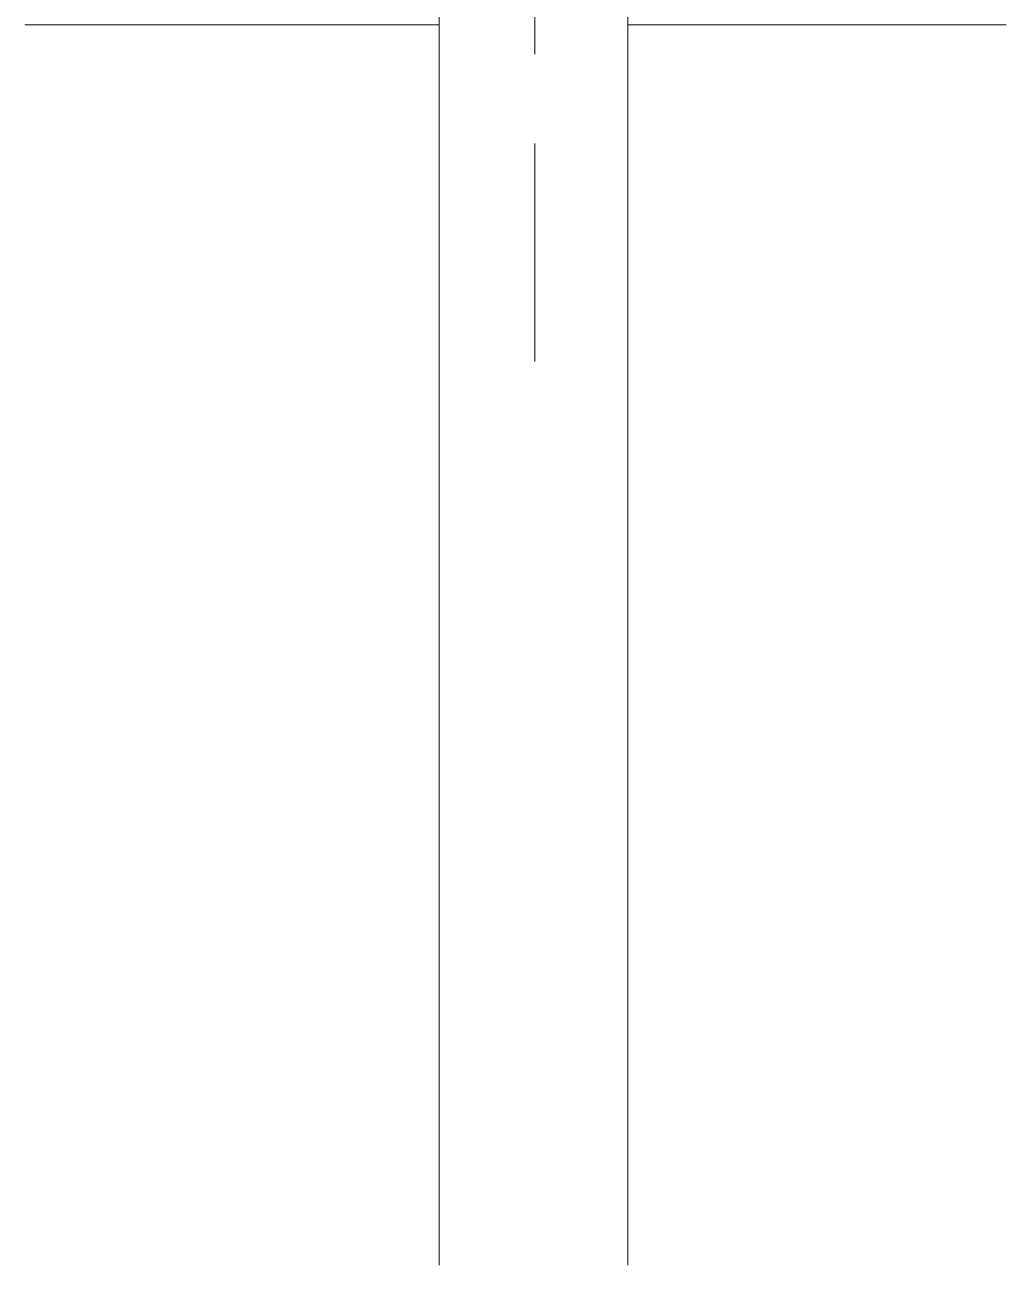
# Model space of a CAD drawing. Extents: x 4138 to 4928, y 0 to 579.
# Drawn here: x 4367.98 to 4395.48, y 128.24 to 162.99 of the extents above; entities that cross this region are included whole.
import ezdxf

# ---------------------------------------------------------------- set-up
doc = ezdxf.new("R2010")
doc.units = 0
doc.header["$LTSCALE"] = 10
doc.header["$MEASUREMENT"] = 0
doc.linetypes.add('CENTER', pattern=[2, 1.25, -0.25, 0.25, -0.25])
doc.layers.add('1', color=7, linetype='CONTINUOUS')
doc.layers.add('BODY', color=7, linetype='CONTINUOUS')

msp = doc.modelspace()

# ---------------------------------------------------------------- linework, layer by layer
at = {"layer": '1', "color": 7, "linetype": 'Continuous', "lineweight": 18}
for p, q in [((4379.593, 184.226), (4379.593, 128.241)), ((4384.877, 128.242), (4384.877, 184.271)), ((4367.984, 162.986), (4379.593, 162.986)), ((4384.877, 162.986), (4395.484, 162.986))]:
    msp.add_line(p, q, dxfattribs=at)
at = {"layer": 'BODY', "color": 1, "linetype": 'CENTER', "lineweight": 5}
msp.add_line((4382.278, 239.665), (4382.278, 153.555), dxfattribs=at)

doc.saveas('drawing.dxf')
